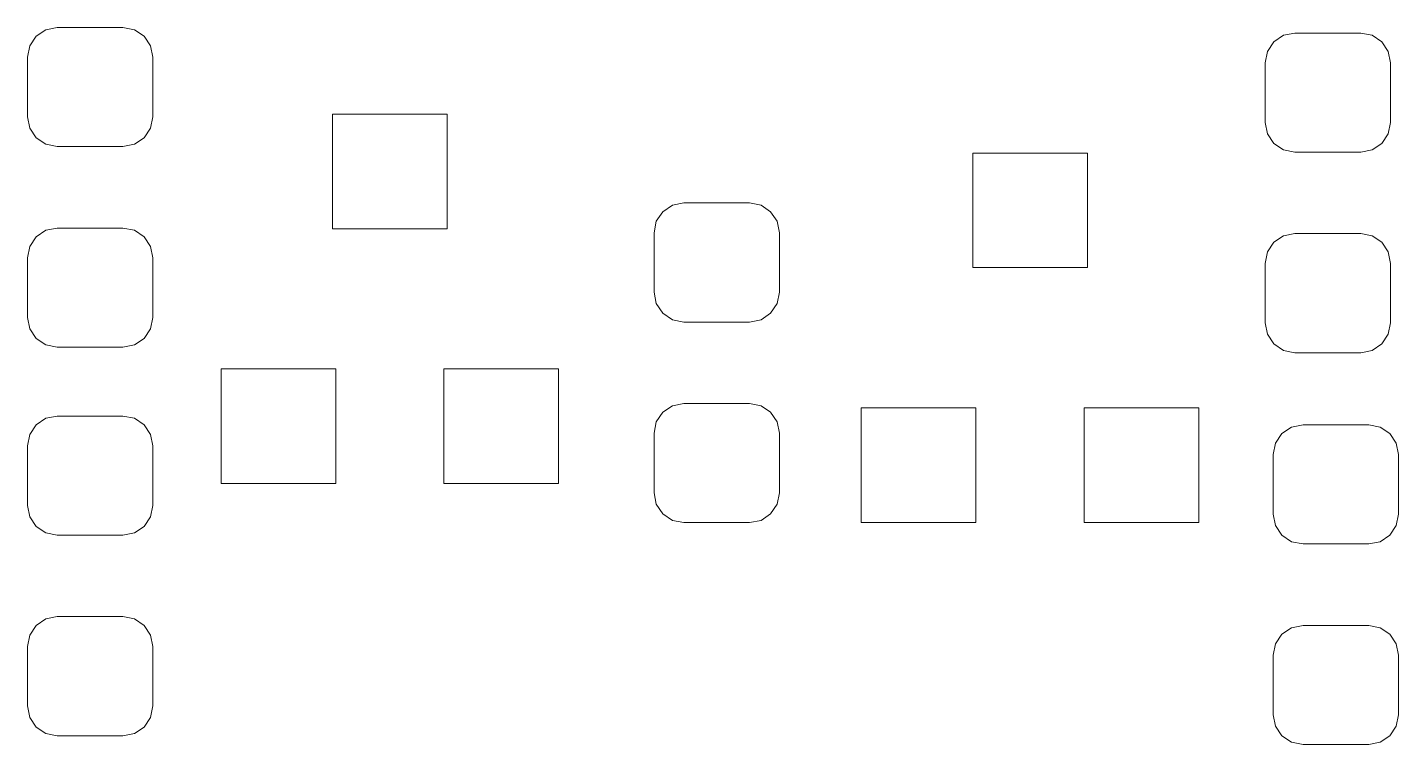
# Model space of a CAD drawing. Header units: millimetres. Extents: x -50 to 46, y -112 to 132.
# Drawn here: x 12.57 to 23.51, y 10.37 to 16.09 of the extents above; entities that cross this region are included whole.
import ezdxf

# ---------------------------------------------------------------- set-up
doc = ezdxf.new("R2010")
doc.units = ezdxf.units.MM
doc.header["$MEASUREMENT"] = 0
doc.layers.add('Layer 1', color=7, linetype='Continuous')

msp = doc.modelspace()

# ---------------------------------------------------------------- linework, layer by layer
at = {"layer": 'Layer 1', "lineweight": 9}
for points, knots in [([(13.3351, 16.0887), (13.3351, 16.0887), (13.426, 16.0706), (13.426, 16.0706), (13.426, 16.0706), (13.426, 16.0706), (13.503, 16.0191), (13.503, 16.0191), (13.503, 16.0191), (13.503, 16.0191), (13.5545, 15.9421), (13.5545, 15.9421), (13.5545, 15.9421), (13.5545, 15.9421), (13.5726, 15.8512), (13.5726, 15.8512), (13.5726, 15.8512), (13.5726, 15.8512), (13.5726, 15.3762), (13.5726, 15.3762), (13.5726, 15.3762), (13.5726, 15.3762), (13.5545, 15.2853), (13.5545, 15.2853), (13.5545, 15.2853), (13.5545, 15.2853), (13.503, 15.2083), (13.503, 15.2083), (13.503, 15.2083), (13.503, 15.2083), (13.426, 15.1568), (13.426, 15.1568), (13.426, 15.1568), (13.426, 15.1568), (13.3351, 15.1387), (13.3351, 15.1387), (13.3351, 15.1387), (13.3351, 15.1387), (12.8101, 15.1387), (12.8101, 15.1387), (12.8101, 15.1387), (12.8101, 15.1387), (12.7192, 15.1568), (12.7192, 15.1568), (12.7192, 15.1568), (12.7192, 15.1568), (12.6422, 15.2083), (12.6422, 15.2083), (12.6422, 15.2083), (12.6422, 15.2083), (12.5907, 15.2853), (12.5907, 15.2853), (12.5907, 15.2853), (12.5907, 15.2853), (12.5726, 15.3762), (12.5726, 15.3762), (12.5726, 15.3762), (12.5726, 15.3762), (12.5726, 15.8512), (12.5726, 15.8512), (12.5726, 15.8512), (12.5726, 15.8512), (12.5907, 15.9421), (12.5907, 15.9421), (12.5907, 15.9421), (12.5907, 15.9421), (12.6422, 16.0191), (12.6422, 16.0191), (12.6422, 16.0191), (12.6422, 16.0191), (12.7192, 16.0706), (12.7192, 16.0706), (12.7192, 16.0706), (12.7192, 16.0706), (12.8101, 16.0887), (12.8101, 16.0887), (12.8101, 16.0887), (12.8101, 16.0887), (13.3351, 16.0887), (13.3351, 16.0887)], [0, 0, 0, 0, 0.047619, 0.047619, 0.047619, 0.047619, 0.0952381, 0.0952381, 0.0952381, 0.0952381, 0.1428571, 0.1428571, 0.1428571, 0.1428571, 0.1904762, 0.1904762, 0.1904762, 0.1904762, 0.2380952, 0.2380952, 0.2380952, 0.2380952, 0.2857143, 0.2857143, 0.2857143, 0.2857143, 0.3333333, 0.3333333, 0.3333333, 0.3333333, 0.3809524, 0.3809524, 0.3809524, 0.3809524, 0.4285714, 0.4285714, 0.4285714, 0.4285714, 0.4761905, 0.4761905, 0.4761905, 0.4761905, 0.5238095, 0.5238095, 0.5238095, 0.5238095, 0.5714286, 0.5714286, 0.5714286, 0.5714286, 0.6190476, 0.6190476, 0.6190476, 0.6190476, 0.6666667, 0.6666667, 0.6666667, 0.6666667, 0.7142857, 0.7142857, 0.7142857, 0.7142857, 0.7619048, 0.7619048, 0.7619048, 0.7619048, 0.8095238, 0.8095238, 0.8095238, 0.8095238, 0.8571429, 0.8571429, 0.8571429, 0.8571429, 0.9047619, 0.9047619, 0.9047619, 0.9047619, 1, 1, 1, 1]), ([(23.2112, 16.0441), (23.2112, 16.0441), (23.3021, 16.026), (23.3021, 16.026), (23.3021, 16.026), (23.3021, 16.026), (23.3791, 15.9745), (23.3791, 15.9745), (23.3791, 15.9745), (23.3791, 15.9745), (23.4306, 15.8975), (23.4306, 15.8975), (23.4306, 15.8975), (23.4306, 15.8975), (23.4487, 15.8066), (23.4487, 15.8066), (23.4487, 15.8066), (23.4487, 15.8066), (23.4487, 15.3316), (23.4487, 15.3316), (23.4487, 15.3316), (23.4487, 15.3316), (23.4306, 15.2407), (23.4306, 15.2407), (23.4306, 15.2407), (23.4306, 15.2407), (23.3791, 15.1637), (23.3791, 15.1637), (23.3791, 15.1637), (23.3791, 15.1637), (23.3021, 15.1122), (23.3021, 15.1122), (23.3021, 15.1122), (23.3021, 15.1122), (23.2112, 15.0941), (23.2112, 15.0941), (23.2112, 15.0941), (23.2112, 15.0941), (22.6862, 15.0941), (22.6862, 15.0941), (22.6862, 15.0941), (22.6862, 15.0941), (22.5953, 15.1122), (22.5953, 15.1122), (22.5953, 15.1122), (22.5953, 15.1122), (22.5183, 15.1637), (22.5183, 15.1637), (22.5183, 15.1637), (22.5183, 15.1637), (22.4668, 15.2407), (22.4668, 15.2407), (22.4668, 15.2407), (22.4668, 15.2407), (22.4487, 15.3316), (22.4487, 15.3316), (22.4487, 15.3316), (22.4487, 15.3316), (22.4487, 15.8066), (22.4487, 15.8066), (22.4487, 15.8066), (22.4487, 15.8066), (22.4668, 15.8975), (22.4668, 15.8975), (22.4668, 15.8975), (22.4668, 15.8975), (22.5183, 15.9745), (22.5183, 15.9745), (22.5183, 15.9745), (22.5183, 15.9745), (22.5953, 16.026), (22.5953, 16.026), (22.5953, 16.026), (22.5953, 16.026), (22.6862, 16.0441), (22.6862, 16.0441), (22.6862, 16.0441), (22.6862, 16.0441), (23.2112, 16.0441), (23.2112, 16.0441)], [0, 0, 0, 0, 0.047619, 0.047619, 0.047619, 0.047619, 0.0952381, 0.0952381, 0.0952381, 0.0952381, 0.1428571, 0.1428571, 0.1428571, 0.1428571, 0.1904762, 0.1904762, 0.1904762, 0.1904762, 0.2380952, 0.2380952, 0.2380952, 0.2380952, 0.2857143, 0.2857143, 0.2857143, 0.2857143, 0.3333333, 0.3333333, 0.3333333, 0.3333333, 0.3809524, 0.3809524, 0.3809524, 0.3809524, 0.4285714, 0.4285714, 0.4285714, 0.4285714, 0.4761905, 0.4761905, 0.4761905, 0.4761905, 0.5238095, 0.5238095, 0.5238095, 0.5238095, 0.5714286, 0.5714286, 0.5714286, 0.5714286, 0.6190476, 0.6190476, 0.6190476, 0.6190476, 0.6666667, 0.6666667, 0.6666667, 0.6666667, 0.7142857, 0.7142857, 0.7142857, 0.7142857, 0.7619048, 0.7619048, 0.7619048, 0.7619048, 0.8095238, 0.8095238, 0.8095238, 0.8095238, 0.8571429, 0.8571429, 0.8571429, 0.8571429, 0.9047619, 0.9047619, 0.9047619, 0.9047619, 1, 1, 1, 1]), ([(15.9212, 15.3973), (15.9212, 15.3973), (15.9212, 14.4829), (15.9212, 14.4829), (15.9212, 14.4829), (15.9212, 14.4829), (15.0068, 14.4829), (15.0068, 14.4829), (15.0068, 14.4829), (15.0068, 14.4829), (15.0068, 15.3973), (15.0068, 15.3973), (15.0068, 15.3973), (15.0068, 15.3973), (15.9212, 15.3973), (15.9212, 15.3973)], [0, 0, 0, 0, 0.2, 0.2, 0.2, 0.2, 0.4, 0.4, 0.4, 0.4, 0.6, 0.6, 0.6, 0.6, 1, 1, 1, 1]), ([(21.0298, 15.0869), (21.0298, 15.0869), (21.0298, 14.1725), (21.0298, 14.1725), (21.0298, 14.1725), (21.0298, 14.1725), (20.1154, 14.1725), (20.1154, 14.1725), (20.1154, 14.1725), (20.1154, 14.1725), (20.1154, 15.0869), (20.1154, 15.0869), (20.1154, 15.0869), (20.1154, 15.0869), (21.0298, 15.0869), (21.0298, 15.0869)], [0, 0, 0, 0, 0.2, 0.2, 0.2, 0.2, 0.4, 0.4, 0.4, 0.4, 0.6, 0.6, 0.6, 0.6, 1, 1, 1, 1]), ([(17.8101, 13.7387), (17.8101, 13.7387), (17.7192, 13.7568), (17.7192, 13.7568), (17.7192, 13.7568), (17.7192, 13.7568), (17.6422, 13.8083), (17.6422, 13.8083), (17.6422, 13.8083), (17.6422, 13.8083), (17.5907, 13.8853), (17.5907, 13.8853), (17.5907, 13.8853), (17.5907, 13.8853), (17.5726, 13.9762), (17.5726, 13.9762), (17.5726, 13.9762), (17.5726, 13.9762), (17.5726, 14.4512), (17.5726, 14.4512), (17.5726, 14.4512), (17.5726, 14.4512), (17.5907, 14.5421), (17.5907, 14.5421), (17.5907, 14.5421), (17.5907, 14.5421), (17.6422, 14.6191), (17.6422, 14.6191), (17.6422, 14.6191), (17.6422, 14.6191), (17.7192, 14.6706), (17.7192, 14.6706), (17.7192, 14.6706), (17.7192, 14.6706), (17.8101, 14.6887), (17.8101, 14.6887), (17.8101, 14.6887), (17.8101, 14.6887), (18.3351, 14.6887), (18.3351, 14.6887), (18.3351, 14.6887), (18.3351, 14.6887), (18.426, 14.6706), (18.426, 14.6706), (18.426, 14.6706), (18.426, 14.6706), (18.503, 14.6191), (18.503, 14.6191), (18.503, 14.6191), (18.503, 14.6191), (18.5545, 14.5421), (18.5545, 14.5421), (18.5545, 14.5421), (18.5545, 14.5421), (18.5726, 14.4512), (18.5726, 14.4512), (18.5726, 14.4512), (18.5726, 14.4512), (18.5726, 13.9762), (18.5726, 13.9762), (18.5726, 13.9762), (18.5726, 13.9762), (18.5545, 13.8853), (18.5545, 13.8853), (18.5545, 13.8853), (18.5545, 13.8853), (18.503, 13.8083), (18.503, 13.8083), (18.503, 13.8083), (18.503, 13.8083), (18.426, 13.7568), (18.426, 13.7568), (18.426, 13.7568), (18.426, 13.7568), (18.3351, 13.7387), (18.3351, 13.7387), (18.3351, 13.7387), (18.3351, 13.7387), (17.8101, 13.7387), (17.8101, 13.7387)], [0, 0, 0, 0, 0.047619, 0.047619, 0.047619, 0.047619, 0.0952381, 0.0952381, 0.0952381, 0.0952381, 0.1428571, 0.1428571, 0.1428571, 0.1428571, 0.1904762, 0.1904762, 0.1904762, 0.1904762, 0.2380952, 0.2380952, 0.2380952, 0.2380952, 0.2857143, 0.2857143, 0.2857143, 0.2857143, 0.3333333, 0.3333333, 0.3333333, 0.3333333, 0.3809524, 0.3809524, 0.3809524, 0.3809524, 0.4285714, 0.4285714, 0.4285714, 0.4285714, 0.4761905, 0.4761905, 0.4761905, 0.4761905, 0.5238095, 0.5238095, 0.5238095, 0.5238095, 0.5714286, 0.5714286, 0.5714286, 0.5714286, 0.6190476, 0.6190476, 0.6190476, 0.6190476, 0.6666667, 0.6666667, 0.6666667, 0.6666667, 0.7142857, 0.7142857, 0.7142857, 0.7142857, 0.7619048, 0.7619048, 0.7619048, 0.7619048, 0.8095238, 0.8095238, 0.8095238, 0.8095238, 0.8571429, 0.8571429, 0.8571429, 0.8571429, 0.9047619, 0.9047619, 0.9047619, 0.9047619, 1, 1, 1, 1]), ([(13.3351, 14.4887), (13.3351, 14.4887), (13.426, 14.4706), (13.426, 14.4706), (13.426, 14.4706), (13.426, 14.4706), (13.503, 14.4191), (13.503, 14.4191), (13.503, 14.4191), (13.503, 14.4191), (13.5545, 14.3421), (13.5545, 14.3421), (13.5545, 14.3421), (13.5545, 14.3421), (13.5726, 14.2512), (13.5726, 14.2512), (13.5726, 14.2512), (13.5726, 14.2512), (13.5726, 13.7762), (13.5726, 13.7762), (13.5726, 13.7762), (13.5726, 13.7762), (13.5545, 13.6853), (13.5545, 13.6853), (13.5545, 13.6853), (13.5545, 13.6853), (13.503, 13.6083), (13.503, 13.6083), (13.503, 13.6083), (13.503, 13.6083), (13.426, 13.5568), (13.426, 13.5568), (13.426, 13.5568), (13.426, 13.5568), (13.3351, 13.5387), (13.3351, 13.5387), (13.3351, 13.5387), (13.3351, 13.5387), (12.8101, 13.5387), (12.8101, 13.5387), (12.8101, 13.5387), (12.8101, 13.5387), (12.7192, 13.5568), (12.7192, 13.5568), (12.7192, 13.5568), (12.7192, 13.5568), (12.6422, 13.6083), (12.6422, 13.6083), (12.6422, 13.6083), (12.6422, 13.6083), (12.5907, 13.6853), (12.5907, 13.6853), (12.5907, 13.6853), (12.5907, 13.6853), (12.5726, 13.7762), (12.5726, 13.7762), (12.5726, 13.7762), (12.5726, 13.7762), (12.5726, 14.2512), (12.5726, 14.2512), (12.5726, 14.2512), (12.5726, 14.2512), (12.5907, 14.3421), (12.5907, 14.3421), (12.5907, 14.3421), (12.5907, 14.3421), (12.6422, 14.4191), (12.6422, 14.4191), (12.6422, 14.4191), (12.6422, 14.4191), (12.7192, 14.4706), (12.7192, 14.4706), (12.7192, 14.4706), (12.7192, 14.4706), (12.8101, 14.4887), (12.8101, 14.4887), (12.8101, 14.4887), (12.8101, 14.4887), (13.3351, 14.4887), (13.3351, 14.4887)], [0, 0, 0, 0, 0.047619, 0.047619, 0.047619, 0.047619, 0.0952381, 0.0952381, 0.0952381, 0.0952381, 0.1428571, 0.1428571, 0.1428571, 0.1428571, 0.1904762, 0.1904762, 0.1904762, 0.1904762, 0.2380952, 0.2380952, 0.2380952, 0.2380952, 0.2857143, 0.2857143, 0.2857143, 0.2857143, 0.3333333, 0.3333333, 0.3333333, 0.3333333, 0.3809524, 0.3809524, 0.3809524, 0.3809524, 0.4285714, 0.4285714, 0.4285714, 0.4285714, 0.4761905, 0.4761905, 0.4761905, 0.4761905, 0.5238095, 0.5238095, 0.5238095, 0.5238095, 0.5714286, 0.5714286, 0.5714286, 0.5714286, 0.6190476, 0.6190476, 0.6190476, 0.6190476, 0.6666667, 0.6666667, 0.6666667, 0.6666667, 0.7142857, 0.7142857, 0.7142857, 0.7142857, 0.7619048, 0.7619048, 0.7619048, 0.7619048, 0.8095238, 0.8095238, 0.8095238, 0.8095238, 0.8571429, 0.8571429, 0.8571429, 0.8571429, 0.9047619, 0.9047619, 0.9047619, 0.9047619, 1, 1, 1, 1]), ([(23.2112, 14.4441), (23.2112, 14.4441), (23.3021, 14.426), (23.3021, 14.426), (23.3021, 14.426), (23.3021, 14.426), (23.3791, 14.3745), (23.3791, 14.3745), (23.3791, 14.3745), (23.3791, 14.3745), (23.4306, 14.2975), (23.4306, 14.2975), (23.4306, 14.2975), (23.4306, 14.2975), (23.4487, 14.2066), (23.4487, 14.2066), (23.4487, 14.2066), (23.4487, 14.2066), (23.4487, 13.7316), (23.4487, 13.7316), (23.4487, 13.7316), (23.4487, 13.7316), (23.4306, 13.6407), (23.4306, 13.6407), (23.4306, 13.6407), (23.4306, 13.6407), (23.3791, 13.5637), (23.3791, 13.5637), (23.3791, 13.5637), (23.3791, 13.5637), (23.3021, 13.5122), (23.3021, 13.5122), (23.3021, 13.5122), (23.3021, 13.5122), (23.2112, 13.4941), (23.2112, 13.4941), (23.2112, 13.4941), (23.2112, 13.4941), (22.6862, 13.4941), (22.6862, 13.4941), (22.6862, 13.4941), (22.6862, 13.4941), (22.5953, 13.5122), (22.5953, 13.5122), (22.5953, 13.5122), (22.5953, 13.5122), (22.5183, 13.5637), (22.5183, 13.5637), (22.5183, 13.5637), (22.5183, 13.5637), (22.4668, 13.6407), (22.4668, 13.6407), (22.4668, 13.6407), (22.4668, 13.6407), (22.4487, 13.7316), (22.4487, 13.7316), (22.4487, 13.7316), (22.4487, 13.7316), (22.4487, 14.2066), (22.4487, 14.2066), (22.4487, 14.2066), (22.4487, 14.2066), (22.4668, 14.2975), (22.4668, 14.2975), (22.4668, 14.2975), (22.4668, 14.2975), (22.5183, 14.3745), (22.5183, 14.3745), (22.5183, 14.3745), (22.5183, 14.3745), (22.5953, 14.426), (22.5953, 14.426), (22.5953, 14.426), (22.5953, 14.426), (22.6862, 14.4441), (22.6862, 14.4441), (22.6862, 14.4441), (22.6862, 14.4441), (23.2112, 14.4441), (23.2112, 14.4441)], [0, 0, 0, 0, 0.047619, 0.047619, 0.047619, 0.047619, 0.0952381, 0.0952381, 0.0952381, 0.0952381, 0.1428571, 0.1428571, 0.1428571, 0.1428571, 0.1904762, 0.1904762, 0.1904762, 0.1904762, 0.2380952, 0.2380952, 0.2380952, 0.2380952, 0.2857143, 0.2857143, 0.2857143, 0.2857143, 0.3333333, 0.3333333, 0.3333333, 0.3333333, 0.3809524, 0.3809524, 0.3809524, 0.3809524, 0.4285714, 0.4285714, 0.4285714, 0.4285714, 0.4761905, 0.4761905, 0.4761905, 0.4761905, 0.5238095, 0.5238095, 0.5238095, 0.5238095, 0.5714286, 0.5714286, 0.5714286, 0.5714286, 0.6190476, 0.6190476, 0.6190476, 0.6190476, 0.6666667, 0.6666667, 0.6666667, 0.6666667, 0.7142857, 0.7142857, 0.7142857, 0.7142857, 0.7619048, 0.7619048, 0.7619048, 0.7619048, 0.8095238, 0.8095238, 0.8095238, 0.8095238, 0.8571429, 0.8571429, 0.8571429, 0.8571429, 0.9047619, 0.9047619, 0.9047619, 0.9047619, 1, 1, 1, 1]), ([(15.0322, 13.3653), (15.0322, 13.3653), (15.0322, 12.4509), (15.0322, 12.4509), (15.0322, 12.4509), (15.0322, 12.4509), (14.1178, 12.4509), (14.1178, 12.4509), (14.1178, 12.4509), (14.1178, 12.4509), (14.1178, 13.3653), (14.1178, 13.3653), (14.1178, 13.3653), (14.1178, 13.3653), (15.0322, 13.3653), (15.0322, 13.3653)], [0, 0, 0, 0, 0.2, 0.2, 0.2, 0.2, 0.4, 0.4, 0.4, 0.4, 0.6, 0.6, 0.6, 0.6, 1, 1, 1, 1]), ([(16.8102, 13.3653), (16.8102, 13.3653), (16.8102, 12.4509), (16.8102, 12.4509), (16.8102, 12.4509), (16.8102, 12.4509), (15.8958, 12.4509), (15.8958, 12.4509), (15.8958, 12.4509), (15.8958, 12.4509), (15.8958, 13.3653), (15.8958, 13.3653), (15.8958, 13.3653), (15.8958, 13.3653), (16.8102, 13.3653), (16.8102, 13.3653)], [0, 0, 0, 0, 0.2, 0.2, 0.2, 0.2, 0.4, 0.4, 0.4, 0.4, 0.6, 0.6, 0.6, 0.6, 1, 1, 1, 1]), ([(17.8101, 12.1387), (17.8101, 12.1387), (17.7192, 12.1568), (17.7192, 12.1568), (17.7192, 12.1568), (17.7192, 12.1568), (17.6422, 12.2083), (17.6422, 12.2083), (17.6422, 12.2083), (17.6422, 12.2083), (17.5907, 12.2853), (17.5907, 12.2853), (17.5907, 12.2853), (17.5907, 12.2853), (17.5726, 12.3762), (17.5726, 12.3762), (17.5726, 12.3762), (17.5726, 12.3762), (17.5726, 12.8512), (17.5726, 12.8512), (17.5726, 12.8512), (17.5726, 12.8512), (17.5907, 12.9421), (17.5907, 12.9421), (17.5907, 12.9421), (17.5907, 12.9421), (17.6422, 13.0191), (17.6422, 13.0191), (17.6422, 13.0191), (17.6422, 13.0191), (17.7192, 13.0706), (17.7192, 13.0706), (17.7192, 13.0706), (17.7192, 13.0706), (17.8101, 13.0887), (17.8101, 13.0887), (17.8101, 13.0887), (17.8101, 13.0887), (18.3351, 13.0887), (18.3351, 13.0887), (18.3351, 13.0887), (18.3351, 13.0887), (18.426, 13.0706), (18.426, 13.0706), (18.426, 13.0706), (18.426, 13.0706), (18.503, 13.0191), (18.503, 13.0191), (18.503, 13.0191), (18.503, 13.0191), (18.5545, 12.9421), (18.5545, 12.9421), (18.5545, 12.9421), (18.5545, 12.9421), (18.5726, 12.8512), (18.5726, 12.8512), (18.5726, 12.8512), (18.5726, 12.8512), (18.5726, 12.3762), (18.5726, 12.3762), (18.5726, 12.3762), (18.5726, 12.3762), (18.5545, 12.2853), (18.5545, 12.2853), (18.5545, 12.2853), (18.5545, 12.2853), (18.503, 12.2083), (18.503, 12.2083), (18.503, 12.2083), (18.503, 12.2083), (18.426, 12.1568), (18.426, 12.1568), (18.426, 12.1568), (18.426, 12.1568), (18.3351, 12.1387), (18.3351, 12.1387), (18.3351, 12.1387), (18.3351, 12.1387), (17.8101, 12.1387), (17.8101, 12.1387)], [0, 0, 0, 0, 0.047619, 0.047619, 0.047619, 0.047619, 0.0952381, 0.0952381, 0.0952381, 0.0952381, 0.1428571, 0.1428571, 0.1428571, 0.1428571, 0.1904762, 0.1904762, 0.1904762, 0.1904762, 0.2380952, 0.2380952, 0.2380952, 0.2380952, 0.2857143, 0.2857143, 0.2857143, 0.2857143, 0.3333333, 0.3333333, 0.3333333, 0.3333333, 0.3809524, 0.3809524, 0.3809524, 0.3809524, 0.4285714, 0.4285714, 0.4285714, 0.4285714, 0.4761905, 0.4761905, 0.4761905, 0.4761905, 0.5238095, 0.5238095, 0.5238095, 0.5238095, 0.5714286, 0.5714286, 0.5714286, 0.5714286, 0.6190476, 0.6190476, 0.6190476, 0.6190476, 0.6666667, 0.6666667, 0.6666667, 0.6666667, 0.7142857, 0.7142857, 0.7142857, 0.7142857, 0.7619048, 0.7619048, 0.7619048, 0.7619048, 0.8095238, 0.8095238, 0.8095238, 0.8095238, 0.8571429, 0.8571429, 0.8571429, 0.8571429, 0.9047619, 0.9047619, 0.9047619, 0.9047619, 1, 1, 1, 1]), ([(20.1408, 13.0549), (20.1408, 13.0549), (20.1408, 12.1405), (20.1408, 12.1405), (20.1408, 12.1405), (20.1408, 12.1405), (19.2264, 12.1405), (19.2264, 12.1405), (19.2264, 12.1405), (19.2264, 12.1405), (19.2264, 13.0549), (19.2264, 13.0549), (19.2264, 13.0549), (19.2264, 13.0549), (20.1408, 13.0549), (20.1408, 13.0549)], [0, 0, 0, 0, 0.2, 0.2, 0.2, 0.2, 0.4, 0.4, 0.4, 0.4, 0.6, 0.6, 0.6, 0.6, 1, 1, 1, 1]), ([(21.9188, 13.0549), (21.9188, 13.0549), (21.9188, 12.1405), (21.9188, 12.1405), (21.9188, 12.1405), (21.9188, 12.1405), (21.0044, 12.1405), (21.0044, 12.1405), (21.0044, 12.1405), (21.0044, 12.1405), (21.0044, 13.0549), (21.0044, 13.0549), (21.0044, 13.0549), (21.0044, 13.0549), (21.9188, 13.0549), (21.9188, 13.0549)], [0, 0, 0, 0, 0.2, 0.2, 0.2, 0.2, 0.4, 0.4, 0.4, 0.4, 0.6, 0.6, 0.6, 0.6, 1, 1, 1, 1]), ([(12.8101, 12.0387), (12.8101, 12.0387), (12.7192, 12.0568), (12.7192, 12.0568), (12.7192, 12.0568), (12.7192, 12.0568), (12.6422, 12.1083), (12.6422, 12.1083), (12.6422, 12.1083), (12.6422, 12.1083), (12.5907, 12.1853), (12.5907, 12.1853), (12.5907, 12.1853), (12.5907, 12.1853), (12.5726, 12.2762), (12.5726, 12.2762), (12.5726, 12.2762), (12.5726, 12.2762), (12.5726, 12.7512), (12.5726, 12.7512), (12.5726, 12.7512), (12.5726, 12.7512), (12.5907, 12.8421), (12.5907, 12.8421), (12.5907, 12.8421), (12.5907, 12.8421), (12.6422, 12.9191), (12.6422, 12.9191), (12.6422, 12.9191), (12.6422, 12.9191), (12.7192, 12.9706), (12.7192, 12.9706), (12.7192, 12.9706), (12.7192, 12.9706), (12.8101, 12.9887), (12.8101, 12.9887), (12.8101, 12.9887), (12.8101, 12.9887), (13.3351, 12.9887), (13.3351, 12.9887), (13.3351, 12.9887), (13.3351, 12.9887), (13.426, 12.9706), (13.426, 12.9706), (13.426, 12.9706), (13.426, 12.9706), (13.503, 12.9191), (13.503, 12.9191), (13.503, 12.9191), (13.503, 12.9191), (13.5545, 12.8421), (13.5545, 12.8421), (13.5545, 12.8421), (13.5545, 12.8421), (13.5726, 12.7512), (13.5726, 12.7512), (13.5726, 12.7512), (13.5726, 12.7512), (13.5726, 12.2762), (13.5726, 12.2762), (13.5726, 12.2762), (13.5726, 12.2762), (13.5545, 12.1853), (13.5545, 12.1853), (13.5545, 12.1853), (13.5545, 12.1853), (13.503, 12.1083), (13.503, 12.1083), (13.503, 12.1083), (13.503, 12.1083), (13.426, 12.0568), (13.426, 12.0568), (13.426, 12.0568), (13.426, 12.0568), (13.3351, 12.0387), (13.3351, 12.0387), (13.3351, 12.0387), (13.3351, 12.0387), (12.8101, 12.0387), (12.8101, 12.0387)], [0, 0, 0, 0, 0.047619, 0.047619, 0.047619, 0.047619, 0.0952381, 0.0952381, 0.0952381, 0.0952381, 0.1428571, 0.1428571, 0.1428571, 0.1428571, 0.1904762, 0.1904762, 0.1904762, 0.1904762, 0.2380952, 0.2380952, 0.2380952, 0.2380952, 0.2857143, 0.2857143, 0.2857143, 0.2857143, 0.3333333, 0.3333333, 0.3333333, 0.3333333, 0.3809524, 0.3809524, 0.3809524, 0.3809524, 0.4285714, 0.4285714, 0.4285714, 0.4285714, 0.4761905, 0.4761905, 0.4761905, 0.4761905, 0.5238095, 0.5238095, 0.5238095, 0.5238095, 0.5714286, 0.5714286, 0.5714286, 0.5714286, 0.6190476, 0.6190476, 0.6190476, 0.6190476, 0.6666667, 0.6666667, 0.6666667, 0.6666667, 0.7142857, 0.7142857, 0.7142857, 0.7142857, 0.7619048, 0.7619048, 0.7619048, 0.7619048, 0.8095238, 0.8095238, 0.8095238, 0.8095238, 0.8571429, 0.8571429, 0.8571429, 0.8571429, 0.9047619, 0.9047619, 0.9047619, 0.9047619, 1, 1, 1, 1]), ([(22.7507, 11.9683), (22.7507, 11.9683), (22.6598, 11.9864), (22.6598, 11.9864), (22.6598, 11.9864), (22.6598, 11.9864), (22.5828, 12.0379), (22.5828, 12.0379), (22.5828, 12.0379), (22.5828, 12.0379), (22.5313, 12.1149), (22.5313, 12.1149), (22.5313, 12.1149), (22.5313, 12.1149), (22.5132, 12.2058), (22.5132, 12.2058), (22.5132, 12.2058), (22.5132, 12.2058), (22.5132, 12.6808), (22.5132, 12.6808), (22.5132, 12.6808), (22.5132, 12.6808), (22.5313, 12.7717), (22.5313, 12.7717), (22.5313, 12.7717), (22.5313, 12.7717), (22.5828, 12.8487), (22.5828, 12.8487), (22.5828, 12.8487), (22.5828, 12.8487), (22.6598, 12.9002), (22.6598, 12.9002), (22.6598, 12.9002), (22.6598, 12.9002), (22.7507, 12.9183), (22.7507, 12.9183), (22.7507, 12.9183), (22.7507, 12.9183), (23.2757, 12.9183), (23.2757, 12.9183), (23.2757, 12.9183), (23.2757, 12.9183), (23.3666, 12.9002), (23.3666, 12.9002), (23.3666, 12.9002), (23.3666, 12.9002), (23.4436, 12.8487), (23.4436, 12.8487), (23.4436, 12.8487), (23.4436, 12.8487), (23.4951, 12.7717), (23.4951, 12.7717), (23.4951, 12.7717), (23.4951, 12.7717), (23.5132, 12.6808), (23.5132, 12.6808), (23.5132, 12.6808), (23.5132, 12.6808), (23.5132, 12.2058), (23.5132, 12.2058), (23.5132, 12.2058), (23.5132, 12.2058), (23.4951, 12.1149), (23.4951, 12.1149), (23.4951, 12.1149), (23.4951, 12.1149), (23.4436, 12.0379), (23.4436, 12.0379), (23.4436, 12.0379), (23.4436, 12.0379), (23.3666, 11.9864), (23.3666, 11.9864), (23.3666, 11.9864), (23.3666, 11.9864), (23.2757, 11.9683), (23.2757, 11.9683), (23.2757, 11.9683), (23.2757, 11.9683), (22.7507, 11.9683), (22.7507, 11.9683)], [0, 0, 0, 0, 0.047619, 0.047619, 0.047619, 0.047619, 0.0952381, 0.0952381, 0.0952381, 0.0952381, 0.1428571, 0.1428571, 0.1428571, 0.1428571, 0.1904762, 0.1904762, 0.1904762, 0.1904762, 0.2380952, 0.2380952, 0.2380952, 0.2380952, 0.2857143, 0.2857143, 0.2857143, 0.2857143, 0.3333333, 0.3333333, 0.3333333, 0.3333333, 0.3809524, 0.3809524, 0.3809524, 0.3809524, 0.4285714, 0.4285714, 0.4285714, 0.4285714, 0.4761905, 0.4761905, 0.4761905, 0.4761905, 0.5238095, 0.5238095, 0.5238095, 0.5238095, 0.5714286, 0.5714286, 0.5714286, 0.5714286, 0.6190476, 0.6190476, 0.6190476, 0.6190476, 0.6666667, 0.6666667, 0.6666667, 0.6666667, 0.7142857, 0.7142857, 0.7142857, 0.7142857, 0.7619048, 0.7619048, 0.7619048, 0.7619048, 0.8095238, 0.8095238, 0.8095238, 0.8095238, 0.8571429, 0.8571429, 0.8571429, 0.8571429, 0.9047619, 0.9047619, 0.9047619, 0.9047619, 1, 1, 1, 1]), ([(12.8101, 10.4387), (12.8101, 10.4387), (12.7192, 10.4568), (12.7192, 10.4568), (12.7192, 10.4568), (12.7192, 10.4568), (12.6422, 10.5083), (12.6422, 10.5083), (12.6422, 10.5083), (12.6422, 10.5083), (12.5907, 10.5853), (12.5907, 10.5853), (12.5907, 10.5853), (12.5907, 10.5853), (12.5726, 10.6762), (12.5726, 10.6762), (12.5726, 10.6762), (12.5726, 10.6762), (12.5726, 11.1512), (12.5726, 11.1512), (12.5726, 11.1512), (12.5726, 11.1512), (12.5907, 11.2421), (12.5907, 11.2421), (12.5907, 11.2421), (12.5907, 11.2421), (12.6422, 11.3191), (12.6422, 11.3191), (12.6422, 11.3191), (12.6422, 11.3191), (12.7192, 11.3706), (12.7192, 11.3706), (12.7192, 11.3706), (12.7192, 11.3706), (12.8101, 11.3887), (12.8101, 11.3887), (12.8101, 11.3887), (12.8101, 11.3887), (13.3351, 11.3887), (13.3351, 11.3887), (13.3351, 11.3887), (13.3351, 11.3887), (13.426, 11.3706), (13.426, 11.3706), (13.426, 11.3706), (13.426, 11.3706), (13.503, 11.3191), (13.503, 11.3191), (13.503, 11.3191), (13.503, 11.3191), (13.5545, 11.2421), (13.5545, 11.2421), (13.5545, 11.2421), (13.5545, 11.2421), (13.5726, 11.1512), (13.5726, 11.1512), (13.5726, 11.1512), (13.5726, 11.1512), (13.5726, 10.6762), (13.5726, 10.6762), (13.5726, 10.6762), (13.5726, 10.6762), (13.5545, 10.5853), (13.5545, 10.5853), (13.5545, 10.5853), (13.5545, 10.5853), (13.503, 10.5083), (13.503, 10.5083), (13.503, 10.5083), (13.503, 10.5083), (13.426, 10.4568), (13.426, 10.4568), (13.426, 10.4568), (13.426, 10.4568), (13.3351, 10.4387), (13.3351, 10.4387), (13.3351, 10.4387), (13.3351, 10.4387), (12.8101, 10.4387), (12.8101, 10.4387)], [0, 0, 0, 0, 0.047619, 0.047619, 0.047619, 0.047619, 0.0952381, 0.0952381, 0.0952381, 0.0952381, 0.1428571, 0.1428571, 0.1428571, 0.1428571, 0.1904762, 0.1904762, 0.1904762, 0.1904762, 0.2380952, 0.2380952, 0.2380952, 0.2380952, 0.2857143, 0.2857143, 0.2857143, 0.2857143, 0.3333333, 0.3333333, 0.3333333, 0.3333333, 0.3809524, 0.3809524, 0.3809524, 0.3809524, 0.4285714, 0.4285714, 0.4285714, 0.4285714, 0.4761905, 0.4761905, 0.4761905, 0.4761905, 0.5238095, 0.5238095, 0.5238095, 0.5238095, 0.5714286, 0.5714286, 0.5714286, 0.5714286, 0.6190476, 0.6190476, 0.6190476, 0.6190476, 0.6666667, 0.6666667, 0.6666667, 0.6666667, 0.7142857, 0.7142857, 0.7142857, 0.7142857, 0.7619048, 0.7619048, 0.7619048, 0.7619048, 0.8095238, 0.8095238, 0.8095238, 0.8095238, 0.8571429, 0.8571429, 0.8571429, 0.8571429, 0.9047619, 0.9047619, 0.9047619, 0.9047619, 1, 1, 1, 1]), ([(22.7507, 10.3683), (22.7507, 10.3683), (22.6598, 10.3864), (22.6598, 10.3864), (22.6598, 10.3864), (22.6598, 10.3864), (22.5828, 10.4379), (22.5828, 10.4379), (22.5828, 10.4379), (22.5828, 10.4379), (22.5313, 10.5149), (22.5313, 10.5149), (22.5313, 10.5149), (22.5313, 10.5149), (22.5132, 10.6058), (22.5132, 10.6058), (22.5132, 10.6058), (22.5132, 10.6058), (22.5132, 11.0808), (22.5132, 11.0808), (22.5132, 11.0808), (22.5132, 11.0808), (22.5313, 11.1717), (22.5313, 11.1717), (22.5313, 11.1717), (22.5313, 11.1717), (22.5828, 11.2487), (22.5828, 11.2487), (22.5828, 11.2487), (22.5828, 11.2487), (22.6598, 11.3002), (22.6598, 11.3002), (22.6598, 11.3002), (22.6598, 11.3002), (22.7507, 11.3183), (22.7507, 11.3183), (22.7507, 11.3183), (22.7507, 11.3183), (23.2757, 11.3183), (23.2757, 11.3183), (23.2757, 11.3183), (23.2757, 11.3183), (23.3666, 11.3002), (23.3666, 11.3002), (23.3666, 11.3002), (23.3666, 11.3002), (23.4436, 11.2487), (23.4436, 11.2487), (23.4436, 11.2487), (23.4436, 11.2487), (23.4951, 11.1717), (23.4951, 11.1717), (23.4951, 11.1717), (23.4951, 11.1717), (23.5132, 11.0808), (23.5132, 11.0808), (23.5132, 11.0808), (23.5132, 11.0808), (23.5132, 10.6058), (23.5132, 10.6058), (23.5132, 10.6058), (23.5132, 10.6058), (23.4951, 10.5149), (23.4951, 10.5149), (23.4951, 10.5149), (23.4951, 10.5149), (23.4436, 10.4379), (23.4436, 10.4379), (23.4436, 10.4379), (23.4436, 10.4379), (23.3666, 10.3864), (23.3666, 10.3864), (23.3666, 10.3864), (23.3666, 10.3864), (23.2757, 10.3683), (23.2757, 10.3683), (23.2757, 10.3683), (23.2757, 10.3683), (22.7507, 10.3683), (22.7507, 10.3683)], [0, 0, 0, 0, 0.047619, 0.047619, 0.047619, 0.047619, 0.0952381, 0.0952381, 0.0952381, 0.0952381, 0.1428571, 0.1428571, 0.1428571, 0.1428571, 0.1904762, 0.1904762, 0.1904762, 0.1904762, 0.2380952, 0.2380952, 0.2380952, 0.2380952, 0.2857143, 0.2857143, 0.2857143, 0.2857143, 0.3333333, 0.3333333, 0.3333333, 0.3333333, 0.3809524, 0.3809524, 0.3809524, 0.3809524, 0.4285714, 0.4285714, 0.4285714, 0.4285714, 0.4761905, 0.4761905, 0.4761905, 0.4761905, 0.5238095, 0.5238095, 0.5238095, 0.5238095, 0.5714286, 0.5714286, 0.5714286, 0.5714286, 0.6190476, 0.6190476, 0.6190476, 0.6190476, 0.6666667, 0.6666667, 0.6666667, 0.6666667, 0.7142857, 0.7142857, 0.7142857, 0.7142857, 0.7619048, 0.7619048, 0.7619048, 0.7619048, 0.8095238, 0.8095238, 0.8095238, 0.8095238, 0.8571429, 0.8571429, 0.8571429, 0.8571429, 0.9047619, 0.9047619, 0.9047619, 0.9047619, 1, 1, 1, 1])]:
    msp.add_open_spline(points, degree=3, knots=knots, dxfattribs=at)

doc.saveas('drawing.dxf')
